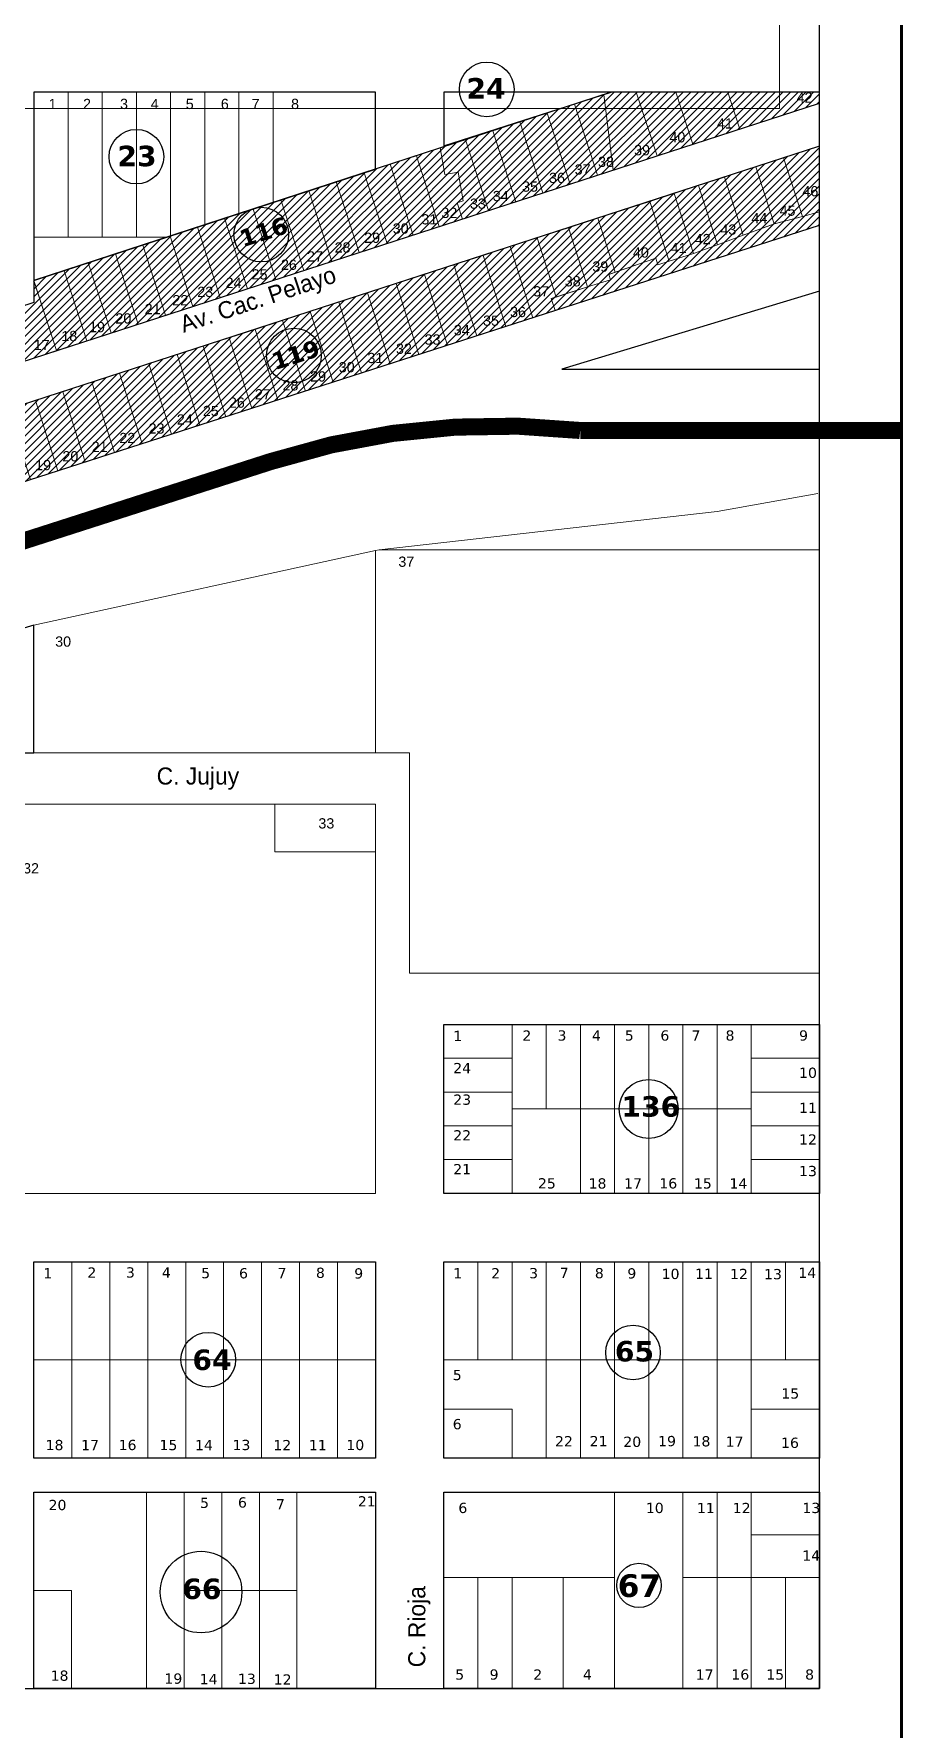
# Model space of a CAD drawing. Header units: millimetres. Extents: x 0 to 6558, y 60 to 10727.
# Drawn here: x 3950 to 4206.5, y 7413.3 to 7909.7 of the extents above; entities that cross this region are included whole.
import ezdxf

# ---------------------------------------------------------------- set-up
doc = ezdxf.new("R2010")
doc.units = ezdxf.units.MM
doc.linetypes.add('ACAD_ISO04W100', pattern=[30, 24, -3, 0, -3])
for name, color, linetype, lineweight in [('0 FERROCARRIL', 5, 'Continuous', 18), ('0 N° DE PARCELA', 255, 'Continuous', 25), ('0 SIG - PARCELAS', 252, 'Continuous', 18), ('EQUIPAMIENTOS', 10, 'Continuous', 18), ('RECUADRO', 7, 'Continuous', 18)]:
    doc.layers.add(name, color=color, linetype=linetype, lineweight=lineweight)
for name, color, linetype in [('0 NOMBRE DE CALLES', 255, 'Continuous'), ('0 N° DE MANZANA', 255, 'Continuous'), ('0 SIG - CHACRAS', 253, 'Continuous'), ('0 SIG - MANZANAS', 253, 'Continuous'), ('PLANO SIN MENSURA APROBADA VILLA SARMIENTO', 31, 'Continuous'), ('TERRENO MUNICIPAL', 10, 'Continuous')]:
    doc.layers.add(name, color=color, linetype=linetype)
doc.styles.get("Standard").update_dxf_attribs({"font": 'arial.ttf'})
doc.styles.add('STYLE1', font='arial.ttf')

msp = doc.modelspace()

# ---------------------------------------------------------------- hatches: boundary and pattern name
at = {"layer": 'TERRENO MUNICIPAL'}
h = msp.add_hatch(dxfattribs=at)
h.set_pattern_fill('ANSI31', color=256, scale=0.5)
h.set_pattern_definition([(45, (-322.4474, 5693.1154), (-1.122532, 1.122532), [])])
h.paths.add_polyline_path([(4179.956, 7892.597), (4118.999, 7892.597), (3949.956, 7837.417), (3949.956, 7831.017), (3908.86, 7817.602), (3889.26, 7817.602), (3799.956, 7788.447), (3799.956, 7766.087), (4179.956, 7889.357)])
h.paths.add_polyline_path([(4179.979, 7853.605), (4179.979, 7876.745), (3799.979, 7753.475), (3799.979, 7731.105)])

# ---------------------------------------------------------------- linework, layer by layer
at = {"layer": '0 FERROCARRIL', "color": 253, "linetype": 'ACAD_ISO04W100', "const_width": 5}
msp.add_lwpolyline([(109.624, 6684.639), (525.882, 6828.094), (942.14, 6971.549), (1174.005, 7049.313), (1449.871, 7141.835), (1869.827, 7294.051), (2014.038, 7345.499, -0.0608028), (2199.979, 7371.655), (2736.887, 7371.655, 0.0947228), (2818.9, 7395.432), (2901.999, 7425.105), (3179.979, 7514.739), (3199.979, 7521.095), (4019.364, 7784.447, -0.1059511), (4109.937, 7793.522), (4204, 7793.522)], format="xyb", dxfattribs=at)
at = {"layer": '0 N° DE MANZANA'}
for centre, radius in [((4082.561, 7893.396), 8), ((3979.979, 7873.703), 8), ((4016.557, 7850.889), 8), ((4026.102, 7815.496), 8), ((4129.979, 7594.855), 8.62), ((4129.979, 7594.855), 8.62), ((4125.377, 7523.531), 8), ((4001.025, 7521.426), 8), ((3998.917, 7453.382), 11.946), ((4127.13, 7455.344), 6.483)]:
    msp.add_circle(centre, radius, dxfattribs=at)
at = {"layer": '0 SIG - CHACRAS'}
msp.add_lwpolyline([(3199.979, 7425.105), (4179.979, 7425.105), (4179.979, 8400.105), (3199.979, 8400.105)], close=True, dxfattribs=at)
at = {"layer": '0 SIG - MANZANAS'}
for points in [[(4179.979, 7892.605), (4119.022, 7892.605), (3949.979, 7837.425), (3949.979, 7831.025), (3908.883, 7817.61), (3889.283, 7817.61), (3799.979, 7788.455), (3799.979, 7766.095), (4179.979, 7889.365)], [(4049.979, 7870.067), (4049.979, 7892.605), (3949.979, 7892.605), (3949.979, 7837.425)], [(4069.979, 7892.605), (4069.979, 7876.922), (4119.022, 7892.611)], [(4179.979, 7853.605), (4179.979, 7876.745), (3799.979, 7753.475), (3799.979, 7731.105), (4179.979, 7853.605)], [(4179.979, 7834.368), (4104.499, 7811.495), (4179.979, 7811.495)], [(4069.979, 7619.605), (4179.979, 7619.605), (4179.979, 7570.105), (4069.979, 7570.105)], [(4069.979, 7619.605), (4179.979, 7619.605), (4179.979, 7570.105), (4069.979, 7570.105)], [(3949.979, 7550.105), (4049.979, 7550.105), (4049.979, 7492.605), (3949.979, 7492.605)], [(4069.979, 7550.105), (4179.979, 7550.105), (4179.979, 7492.605), (4069.979, 7492.605)], [(3949.979, 7482.605), (4049.979, 7482.605), (4049.979, 7425.105), (3949.979, 7425.105)], [(4069.979, 7482.605), (4179.979, 7482.605), (4179.979, 7425.105), (4069.979, 7425.105)]]:
    msp.add_lwpolyline(points, close=True, dxfattribs=at)
at = {"layer": '0 SIG - PARCELAS'}
for points in [[(3678.283, 7887.788), (4168.283, 7887.788), (4168.283, 8377.788), (3678.283, 8377.788)], [(3949.979, 7892.605), (3959.979, 7892.605), (3959.979, 7850.181), (3949.979, 7850.181)], [(3959.979, 7892.605), (3969.979, 7892.605), (3969.979, 7850.181), (3959.979, 7850.181)], [(3969.979, 7892.605), (3979.979, 7892.605), (3979.979, 7850.181), (3969.979, 7850.181)], [(3979.979, 7850.181), (3989.056, 7850.181), (3989.979, 7850.482), (3989.979, 7892.605), (3979.979, 7892.605)], [(4119.022, 7892.605), (4119.022, 7892.605), (4069.979, 7892.605), (4069.979, 7876.595)], [(4108.25, 7889.088), (4100.265, 7886.482), (4107.008, 7865.694), (4114.998, 7868.285)], [(4116.811, 7891.866), (4108.25, 7889.088), (4114.998, 7868.285), (4119.564, 7869.767)], [(4126.348, 7892.605), (4119.022, 7892.605), (4116.811, 7891.866), (4119.564, 7869.767), (4132.405, 7873.932)], [(4137.912, 7892.605), (4126.348, 7892.605), (4132.405, 7873.932), (4142.869, 7877.326)], [(4153.156, 7892.605), (4137.912, 7892.605), (4142.869, 7877.326), (4156.661, 7881.801)], [(4179.979, 7889.365), (4179.979, 7892.605), (4153.156, 7892.605), (4156.661, 7881.801)], [(4092.279, 7883.875), (4084.294, 7881.269), (4091.028, 7860.51), (4099.018, 7863.102)], [(4100.265, 7886.482), (4092.279, 7883.875), (4099.018, 7863.102), (4107.008, 7865.694)], [(4076.309, 7878.661), (4068.96, 7876.263), (4070.294, 7868.497), (4074.236, 7869.174), (4075.684, 7860.748), (4073.896, 7860.171), (4075.428, 7855.449), (4083.038, 7857.918)], [(4084.294, 7881.268), (4076.309, 7878.661), (4083.038, 7857.918), (4091.028, 7860.51)], [(4061.954, 7873.976), (4054.254, 7871.463), (4060.97, 7850.759), (4068.675, 7853.258)], [(4068.96, 7876.263), (4061.954, 7873.976), (4068.675, 7853.258), (4075.428, 7855.449), (4073.896, 7860.171), (4075.684, 7860.748), (4074.236, 7869.174), (4070.294, 7868.497)], [(4169.471, 7873.336), (4161.386, 7870.713), (4166.751, 7854.053), (4174.986, 7856.228)], [(4179.979, 7876.745), (4169.471, 7873.336), (4174.986, 7856.228), (4179.979, 7857.546)], [(4046.649, 7868.98), (4038.473, 7866.312), (4045.18, 7845.637), (4053.36, 7848.29)], [(4054.254, 7871.463), (4046.649, 7868.98), (4053.36, 7848.29), (4060.97, 7850.759)], [(4161.386, 7870.713), (4152.159, 7867.72), (4157.652, 7850.681), (4166.751, 7854.053)], [(4030.488, 7863.705), (4022.312, 7861.036), (4029.01, 7840.391), (4037.19, 7843.045)], [(4038.473, 7866.312), (4030.488, 7863.705), (4037.19, 7843.045), (4045.18, 7845.637)], [(4144.549, 7865.252), (4137.415, 7862.937), (4143.089, 7845.325), (4150.135, 7847.926)], [(4152.159, 7867.72), (4144.549, 7865.252), (4150.135, 7847.926), (4157.652, 7850.681)], [(4014.137, 7858.368), (4005.819, 7855.652), (4012.506, 7835.038), (4020.829, 7837.737)], [(4022.312, 7861.036), (4014.137, 7858.368), (4020.829, 7837.737), (4029.01, 7840.391)], [(4130.281, 7860.623), (4115.062, 7855.686), (4120.169, 7839.844), (4132.049, 7843.98), (4132.644, 7842.07), (4135.932, 7843.095)], [(4137.415, 7862.937), (4130.281, 7860.623), (4135.932, 7843.095), (4143.089, 7845.325)], [(3997.834, 7853.046), (3989.848, 7850.439), (3996.526, 7829.854), (4004.516, 7832.446)], [(4005.819, 7855.652), (3997.834, 7853.046), (4004.516, 7832.446), (4012.506, 7835.038)], [(4179.979, 7857.546), (4174.986, 7856.228), (4166.756, 7854.054), (4157.652, 7850.681), (4150.135, 7847.926), (4143.089, 7845.325), (4135.932, 7843.095), (4132.644, 7842.07), (4132.049, 7843.98), (4118.28, 7839.186), (4118.764, 7837.661), (4112.099, 7835.546), (4101.42, 7832.146), (4102.555, 7828.646), (4179.979, 7853.605)], [(4115.062, 7855.686), (4106.501, 7852.909), (4112.099, 7835.546), (4118.764, 7837.661), (4118.28, 7839.186), (4120.169, 7839.844)], [(3989.848, 7850.439), (3981.863, 7847.833), (3988.536, 7827.262), (3996.526, 7829.854)], [(4097.275, 7849.916), (4089.38, 7847.355), (4096.083, 7826.56), (4102.555, 7828.646), (4101.42, 7832.146), (4102.846, 7832.609)], [(4106.501, 7852.909), (4097.275, 7849.916), (4102.853, 7832.611), (4112.099, 7835.546)], [(3973.877, 7845.226), (3965.892, 7842.619), (3972.556, 7822.078), (3980.546, 7824.67)], [(3981.863, 7847.832), (3973.877, 7845.226), (3980.546, 7824.67), (3988.536, 7827.262)], [(4081.485, 7844.794), (4072.924, 7842.017), (4079.618, 7821.252), (4088.184, 7824.013)], [(4089.38, 7847.355), (4081.485, 7844.794), (4088.184, 7824.013), (4096.083, 7826.56)], [(3958.857, 7840.323), (3949.979, 7837.425), (3956.623, 7816.909), (3965.517, 7819.794)], [(3965.892, 7842.619), (3958.857, 7840.323), (3965.517, 7819.794), (3972.556, 7822.078)], [(4064.363, 7839.24), (4055.992, 7836.524), (4062.676, 7815.79), (4071.052, 7818.49)], [(4072.924, 7842.017), (4064.363, 7839.24), (4071.052, 7818.49), (4079.618, 7821.252)], [(3949.979, 7837.391), (3949.979, 7831.025), (3941.77, 7828.345), (3946.54, 7813.639), (3956.623, 7816.909)], [(4047.622, 7833.809), (4039.251, 7831.093), (4045.925, 7810.39), (4054.301, 7813.09)], [(4055.992, 7836.524), (4047.622, 7833.809), (4054.301, 7813.09), (4062.676, 7815.79)], [(4179.979, 7834.368), (4104.499, 7811.495), (4179.979, 7811.495)], [(4030.88, 7828.378), (4022.795, 7825.755), (4029.46, 7805.082), (4037.55, 7807.69)], [(4039.251, 7831.093), (4030.88, 7828.378), (4037.55, 7807.69), (4045.925, 7810.39)], [(4022.795, 7825.755), (4014.71, 7823.132), (4021.37, 7802.474), (4029.46, 7805.082)], [(4007.1, 7820.664), (3999.491, 7818.195), (4006.141, 7797.565), (4013.755, 7800.02)], [(4014.71, 7823.132), (4007.1, 7820.664), (4013.755, 7800.02), (4021.37, 7802.474)], [(3991.881, 7815.727), (3983.606, 7813.042), (3990.247, 7792.441), (3998.527, 7795.11)], [(3999.491, 7818.195), (3991.881, 7815.727), (3998.527, 7795.11), (4006.141, 7797.565)], [(3975.045, 7810.265), (3966.959, 7807.642), (3973.591, 7787.072), (3981.681, 7789.68)], [(3983.606, 7813.042), (3975.045, 7810.265), (3981.681, 7789.68), (3990.247, 7792.441)], [(3958.399, 7804.865), (3950.409, 7802.273), (3957.03, 7781.733), (3965.025, 7784.31)], [(3966.959, 7807.642), (3958.399, 7804.865), (3965.025, 7784.31), (3973.591, 7787.072)], [(3950.409, 7802.273), (3942.323, 7799.651), (3948.94, 7779.125), (3957.03, 7781.733)], [(4049.979, 7758.425), (3949.979, 7736.475), (3949.979, 7699.105), (4049.979, 7699.105)], [(4051.089, 7758.605), (4049.979, 7758.425), (4049.979, 7699.105), (4059.979, 7699.105), (4059.979, 7634.605), (4179.979, 7634.605), (4179.979, 7758.605)], [(4020.479, 7684.105), (3939.979, 7684.105), (3939.979, 7570.105), (4049.979, 7570.105), (4049.979, 7670.105), (4020.479, 7670.105)], [(4020.479, 7684.105), (4049.979, 7684.105), (4049.979, 7670.105), (4020.479, 7670.105)], [(4069.979, 7609.705), (4089.979, 7609.705), (4089.979, 7619.605), (4069.979, 7619.605)], [(4099.979, 7594.855), (4089.979, 7594.855), (4089.979, 7619.605), (4099.979, 7619.605)], [(4109.979, 7594.855), (4099.979, 7594.855), (4099.979, 7619.605), (4109.979, 7619.605)], [(4119.979, 7594.855), (4109.979, 7594.855), (4109.979, 7619.605), (4119.979, 7619.605)], [(4129.979, 7594.855), (4119.979, 7594.855), (4119.979, 7619.605), (4129.979, 7619.605)], [(4139.979, 7594.855), (4129.979, 7594.855), (4129.979, 7619.605), (4139.979, 7619.605)], [(4149.979, 7594.855), (4139.979, 7594.855), (4139.979, 7619.605), (4149.979, 7619.605)], [(4159.979, 7594.855), (4149.979, 7594.855), (4149.979, 7619.605), (4159.979, 7619.605)], [(4159.979, 7609.705), (4179.979, 7609.705), (4179.979, 7619.605), (4159.979, 7619.605)], [(4069.979, 7599.805), (4089.979, 7599.805), (4089.979, 7609.705), (4069.979, 7609.705)], [(4159.979, 7599.805), (4179.979, 7599.805), (4179.979, 7609.705), (4159.979, 7609.705)], [(4069.979, 7589.905), (4089.979, 7589.905), (4089.979, 7599.805), (4069.979, 7599.805)], [(4159.979, 7589.905), (4179.979, 7589.905), (4179.979, 7599.805), (4159.979, 7599.805)], [(4109.979, 7570.105), (4089.979, 7570.105), (4089.979, 7594.855), (4109.979, 7594.855)], [(4119.979, 7570.105), (4109.979, 7570.105), (4109.979, 7594.855), (4119.979, 7594.855)], [(4129.979, 7570.105), (4119.979, 7570.105), (4119.979, 7594.855), (4129.979, 7594.855)], [(4139.979, 7570.105), (4129.979, 7570.105), (4129.979, 7594.855), (4139.979, 7594.855)], [(4149.979, 7570.105), (4139.979, 7570.105), (4139.979, 7594.855), (4149.979, 7594.855)], [(4159.979, 7570.105), (4149.979, 7570.105), (4149.979, 7594.855), (4159.979, 7594.855)], [(4069.979, 7580.005), (4089.979, 7580.005), (4089.979, 7589.905), (4069.979, 7589.905)], [(4159.979, 7580.005), (4179.979, 7580.005), (4179.979, 7589.905), (4159.979, 7589.905)], [(4069.979, 7570.105), (4089.979, 7570.105), (4089.979, 7580.005), (4069.979, 7580.005)], [(4159.979, 7570.105), (4179.979, 7570.105), (4179.979, 7580.005), (4159.979, 7580.005)], [(3949.979, 7550.105), (3961.09, 7550.105), (3961.09, 7521.355), (3949.979, 7521.355)], [(3961.09, 7550.105), (3972.201, 7550.105), (3972.201, 7521.355), (3961.09, 7521.355)], [(3972.201, 7550.105), (3983.312, 7550.105), (3983.312, 7521.355), (3972.201, 7521.355)], [(3983.312, 7550.105), (3994.423, 7550.105), (3994.423, 7521.355), (3983.312, 7521.355)], [(3994.423, 7521.355), (4005.534, 7521.355), (4005.534, 7550.105), (3994.423, 7550.105)], [(4005.534, 7550.105), (4016.646, 7550.105), (4016.646, 7521.355), (4005.534, 7521.355)], [(4016.646, 7521.355), (4027.757, 7521.355), (4027.757, 7550.105), (4016.646, 7550.105)], [(4027.757, 7521.355), (4038.868, 7521.355), (4038.868, 7550.105), (4027.757, 7550.105)], [(4038.868, 7550.105), (4049.979, 7550.105), (4049.979, 7521.355), (4038.868, 7521.355)], [(4169.979, 7550.105), (4179.979, 7550.105), (4179.979, 7521.355), (4169.979, 7521.355)], [(3949.979, 7521.355), (3961.09, 7521.355), (3961.09, 7492.605), (3949.979, 7492.605)], [(3961.09, 7521.355), (3972.201, 7521.355), (3972.201, 7492.605), (3961.09, 7492.605)], [(3972.201, 7521.355), (3983.312, 7521.355), (3983.312, 7492.605), (3972.201, 7492.605)], [(3983.312, 7521.355), (3994.423, 7521.355), (3994.423, 7492.605), (3983.312, 7492.605)], [(3994.423, 7492.605), (4005.534, 7492.605), (4005.534, 7521.355), (3994.423, 7521.355)], [(4005.534, 7521.355), (4016.646, 7521.355), (4016.646, 7492.605), (4005.534, 7492.605)], [(4016.646, 7492.605), (4027.757, 7492.605), (4027.757, 7521.355), (4016.646, 7521.355)], [(4027.757, 7492.605), (4038.868, 7492.605), (4038.868, 7521.355), (4027.757, 7521.355)], [(4038.868, 7521.355), (4049.979, 7521.355), (4049.979, 7492.605), (4038.868, 7492.605)], [(4159.979, 7506.975), (4179.979, 7506.975), (4179.979, 7521.355), (4159.979, 7521.355)], [(4159.979, 7492.605), (4179.979, 7492.605), (4179.979, 7506.975), (4159.979, 7506.975)], [(3982.979, 7482.605), (3993.979, 7482.605), (3993.979, 7425.105), (3982.979, 7425.105)], [(3993.979, 7482.605), (4004.979, 7482.605), (4004.979, 7453.855), (3993.979, 7453.855)], [(4004.979, 7482.605), (4015.979, 7482.605), (4015.979, 7453.855), (4004.979, 7453.855)], [(4015.979, 7482.605), (4026.979, 7482.605), (4026.979, 7453.855), (4015.979, 7453.855)], [(4026.979, 7482.605), (4049.979, 7482.605), (4049.979, 7425.105), (4026.979, 7425.105)], [(4069.979, 7482.605), (4119.979, 7482.605), (4119.979, 7457.605), (4069.979, 7457.605)], [(4119.979, 7482.605), (4139.979, 7482.605), (4139.979, 7425.105), (4119.979, 7425.105)], [(4139.979, 7482.605), (4149.979, 7482.605), (4149.979, 7457.605), (4139.979, 7457.605)], [(4149.979, 7482.605), (4159.979, 7482.605), (4159.979, 7457.605), (4149.979, 7457.605)], [(4159.979, 7482.605), (4179.979, 7482.605), (4179.979, 7470.105), (4159.979, 7470.105)], [(4159.979, 7470.105), (4179.979, 7470.105), (4179.979, 7457.605), (4159.979, 7457.605)], [(4069.979, 7457.605), (4079.979, 7457.605), (4079.979, 7425.105), (4069.979, 7425.105)], [(4079.979, 7457.605), (4089.979, 7457.605), (4089.979, 7425.105), (4079.979, 7425.105)], [(4089.979, 7457.605), (4104.979, 7457.605), (4104.979, 7425.105), (4089.979, 7425.105)], [(4104.979, 7457.605), (4119.979, 7457.605), (4119.979, 7425.105), (4104.979, 7425.105)], [(4139.979, 7457.605), (4149.979, 7457.605), (4149.979, 7425.105), (4139.979, 7425.105)], [(4149.979, 7457.605), (4159.979, 7457.605), (4159.979, 7425.105), (4149.979, 7425.105)], [(4159.979, 7457.605), (4169.979, 7457.605), (4169.979, 7425.105), (4159.979, 7425.105)], [(4169.979, 7457.605), (4179.979, 7457.605), (4179.979, 7425.105), (4169.979, 7425.105)], [(3949.979, 7453.855), (3960.979, 7453.855), (3960.979, 7425.105), (3949.979, 7425.105)], [(3993.979, 7453.855), (4004.979, 7453.855), (4004.979, 7425.105), (3993.979, 7425.105)], [(4004.979, 7453.855), (4015.979, 7453.855), (4015.979, 7425.105), (4004.979, 7425.105)], [(4015.979, 7453.855), (4026.979, 7453.855), (4026.979, 7425.105), (4015.979, 7425.105)]]:
    msp.add_lwpolyline(points, close=True, dxfattribs=at)
for points in [[(3989.979, 7850.482), (3999.979, 7853.746), (3999.979, 7892.605), (3989.979, 7892.605), (3989.979, 7850.482)], [(3999.979, 7853.746), (4009.979, 7857.01), (4009.979, 7892.605), (3999.979, 7892.605), (3999.979, 7853.746)], [(4009.979, 7857.01), (4019.979, 7860.275), (4019.979, 7892.605), (4009.979, 7892.605), (4009.979, 7857.01)], [(4019.979, 7860.275), (4049.979, 7870.067), (4049.979, 7892.605), (4019.979, 7892.605), (4019.979, 7860.275)], [(3949.979, 7850.181), (3949.979, 7837.425), (3989.056, 7850.181), (3949.979, 7850.181)], [(4179.979, 7771.155), (4179.979, 7758.605), (4051.089, 7758.605), (4150.001, 7769.763), (4179.536, 7775.086)], [(4069.979, 7550.105), (4079.979, 7550.105), (4079.979, 7521.355), (4069.979, 7521.355), (4069.979, 7550.105)], [(4079.979, 7550.105), (4089.979, 7550.105), (4089.979, 7521.355), (4079.979, 7521.355), (4079.979, 7550.105)], [(4089.979, 7550.105), (4099.979, 7550.105), (4099.979, 7521.355), (4089.979, 7521.355), (4089.979, 7550.105)], [(4099.979, 7550.105), (4109.979, 7550.105), (4109.979, 7521.355), (4099.979, 7521.355), (4099.979, 7550.105)], [(4109.979, 7550.105), (4119.979, 7550.105), (4119.979, 7521.355), (4109.979, 7521.355), (4109.979, 7550.105)], [(4119.979, 7550.105), (4129.979, 7550.105), (4129.979, 7521.355), (4119.979, 7521.355), (4119.979, 7550.105)], [(4129.979, 7550.105), (4139.979, 7550.105), (4139.979, 7521.355), (4129.979, 7521.355), (4129.979, 7550.105)], [(4139.979, 7550.105), (4149.979, 7550.105), (4149.979, 7521.355), (4139.979, 7521.355), (4139.979, 7550.105)], [(4149.979, 7550.105), (4159.979, 7550.105), (4159.979, 7521.355), (4149.979, 7521.355), (4149.979, 7550.105)], [(4159.979, 7550.105), (4169.979, 7550.105), (4169.979, 7521.355), (4159.979, 7521.355), (4159.979, 7550.105)], [(4089.979, 7492.605), (4099.979, 7492.605), (4099.979, 7521.355), (4069.979, 7521.355), (4069.979, 7506.975), (4089.979, 7506.975), (4089.979, 7492.605)], [(4099.979, 7521.355), (4109.979, 7521.355), (4109.979, 7492.605), (4099.979, 7492.605), (4099.979, 7521.355)], [(4109.979, 7521.355), (4119.979, 7521.355), (4119.979, 7492.605), (4109.979, 7492.605), (4109.979, 7521.355)], [(4119.979, 7521.355), (4129.979, 7521.355), (4129.979, 7492.605), (4119.979, 7492.605), (4119.979, 7521.355)], [(4129.979, 7521.355), (4139.979, 7521.355), (4139.979, 7492.605), (4129.979, 7492.605), (4129.979, 7521.355)], [(4139.979, 7521.355), (4149.979, 7521.355), (4149.979, 7492.605), (4139.979, 7492.605), (4139.979, 7521.355)], [(4149.979, 7521.355), (4159.979, 7521.355), (4159.979, 7492.605), (4149.979, 7492.605), (4149.979, 7521.355)], [(4069.979, 7492.605), (4089.979, 7492.605), (4089.979, 7506.975), (4069.979, 7506.975), (4069.979, 7492.605)], [(3949.979, 7453.855), (3960.979, 7453.855), (3960.979, 7425.105), (3982.979, 7425.105), (3982.979, 7482.605), (3949.979, 7482.605), (3949.979, 7453.855)]]:
    msp.add_lwpolyline(points, dxfattribs=at)
at = {"layer": 'EQUIPAMIENTOS'}
for p, q in [((3949.979, 7736.475), (3925.479, 7729.165)), ((3949.979, 7699.105), (3949.979, 7736.475))]:
    msp.add_line(p, q, dxfattribs=at)
at = {"layer": 'PLANO SIN MENSURA APROBADA VILLA SARMIENTO'}
msp.add_lwpolyline([(3949.979, 7699.105), (3949.979, 7736.475), (3925.479, 7729.165), (3925.479, 7719.105), (3935.479, 7719.105), (3935.479, 7699.105)], close=True, dxfattribs=at)
at = {"layer": 'RECUADRO', "color": 7, "lineweight": 60}
msp.add_lwpolyline([(0, 308.868), (4204, 308.868), (4204, 10726.868), (0, 10726.868)], close=True, dxfattribs=at)
at = {"layer": 'TERRENO MUNICIPAL'}
for points in [[(4179.956, 7892.597), (4118.999, 7892.597), (3949.956, 7837.417), (3949.956, 7831.017), (3908.86, 7817.602), (3889.26, 7817.602), (3799.956, 7788.447), (3799.956, 7766.087), (4179.956, 7889.357)], [(4179.979, 7853.605), (4179.979, 7876.745), (3799.979, 7753.475), (3799.979, 7731.105), (4179.979, 7853.605)]]:
    msp.add_lwpolyline(points, close=True, dxfattribs=at)

# ---------------------------------------------------------------- texts
at = {"layer": '0 NOMBRE DE CALLES', "linetype": 'Continuous', "char_height": 5, "width": 783.33333, "attachment_point": 4}
for s, insert, rotation in [('\\pt10;{\\fBankGothic Lt BT|b0|i0|c0|p34;Av. Cac. Pelayo}', (3993.211, 7823.766), 18.31821), ('\\pt10;{\\fBankGothic Lt BT|b0|i0|c0|p34;C. Rioja}', (4062.823, 7431.342), 90)]:
    msp.add_mtext(s, dxfattribs=dict(at, insert=insert, rotation=rotation))
at = {"layer": '0 NOMBRE DE CALLES', "linetype": 'Continuous', "insert": (3985.914, 7691.592), "char_height": 5, "width": 783.33333, "attachment_point": 4}
msp.add_mtext('\\pt10;{\\fBankGothic Lt BT|b0|i0|c0|p34;C. Jujuy}', dxfattribs=at)
at = {"layer": '0 N° DE MANZANA', "attachment_point": 4}
for s, insert, char_height, width in [('{\\fVerdana|b1|i0|c0|p34;24}', (4076.62, 7893.723), 6, 338.88889), ('{\\fVerdana|b1|i0|c0|p34;23}', (3974.425, 7873.847), 6, 338.88889), ('{\\fVerdana|b1|i0|c0|p34;136}', (4122.008, 7595.537), 6, 18.45302), ('{\\fVerdana|b1|i0|c0|p34;136}', (4122.008, 7595.537), 6, 18.45302), ('{\\fVerdana|b1|i0|c0|p34;65}', (4120.069, 7523.853), 6, 338.88889), ('{\\fVerdana|b1|i0|c0|p34;64}', (3996.377, 7521.355), 6, 338.88889), ('{\\fVerdana|b1|i0|c0|p34;\\C7;66}', (3993.433, 7454.278), 6, 338.88889), ('{\\fVerdana|b1|i0|c0|p34;\\C7;67}', (4120.903, 7455.198), 6.65, 225.36111)]:
    msp.add_mtext(s, dxfattribs=dict(at, insert=insert, char_height=char_height, width=width))
at = {"layer": '0 N° DE MANZANA', "char_height": 5, "width": 338.88889, "attachment_point": 4, "rotation": 17.71927}
for s, insert in [('{\\fVerdana|b1|i0|c0|p34;116}', (4010.419, 7849.496)), ('{\\fVerdana|b1|i0|c0|p34;119}', (4019.811, 7813.499))]:
    msp.add_mtext(s, dxfattribs=dict(at, insert=insert))
at = {"layer": '0 N° DE PARCELA', "char_height": 3, "attachment_point": 4, "style": 'STYLE1'}
for s, insert in [('1', (3954.286, 7889.13)), ('2', (3964.366, 7889.13)), ('3', (3975.195, 7889.13)), ('4', (3984.163, 7889.13)), ('5', (3994.436, 7889.13)), ('6', (4004.709, 7889.13)), ('7', (4013.72, 7889.13)), ('8', (4025.269, 7889.13)), ('42', (4173.278, 7891.012)), ('41', (4149.96, 7883.448)), ('40', (4136.045, 7879.369)), ('38', (4115.146, 7872.154)), ('39', (4125.705, 7875.579)), ('36', (4100.793, 7867.465)), ('37', (4108.291, 7869.93)), ('34', (4084.327, 7862.157)), ('35', (4092.893, 7864.918)), ('46', (4174.972, 7863.567)), ('32', (4069.274, 7857.222)), ('33', (4077.65, 7859.922)), ('45', (4168.286, 7857.875)), ('30', (4055.035, 7852.637)), ('31', (4063.411, 7855.337)), ('43', (4150.951, 7852.328)), ('44', (4160.05, 7855.7)), ('28', (4038.013, 7847.101)), ('29', (4046.66, 7849.937)), ('41', (4136.388, 7846.972)), ('42', (4143.434, 7849.573)), ('26', (4022.309, 7842.038)), ('27', (4029.923, 7844.493)), ('40', (4125.349, 7845.627)), ('24', (4006.096, 7836.762)), ('25', (4013.71, 7839.216)), ('38', (4105.398, 7837.193)), ('39', (4113.468, 7841.491)), ('22', (3990.501, 7831.686)), ('23', (3997.815, 7834.093)), ('37', (4096.146, 7834.256)), ('21', (3982.411, 7829.078)), ('36', (4089.383, 7828.206)), ('19', (3966.102, 7823.772)), ('20', (3973.845, 7826.317)), ('34', (4072.917, 7822.898)), ('35', (4081.483, 7825.66)), ('17', (3949.922, 7818.556)), ('18', (3958.012, 7821.164)), ('32', (4055.976, 7817.437)), ('33', (4064.351, 7820.137)), ('30', (4039.224, 7812.037)), ('31', (4047.6, 7814.737)), ('29', (4030.849, 7809.337)), ('27', (4014.669, 7804.121)), ('28', (4022.759, 7806.729)), ('25', (3999.441, 7799.212)), ('26', (4007.055, 7801.667)), ('23', (3983.546, 7794.088)), ('24', (3991.826, 7796.757)), ('21', (3966.89, 7788.719)), ('22', (3974.98, 7791.327)), ('19', (3950.329, 7783.38)), ('20', (3958.324, 7785.957)), ('37', (4056.675, 7755.08)), ('30', (3956.204, 7731.694)), ('33', (4033.26, 7678.459)), ('32', (3946.807, 7665.296)), ('\\pt6;{\\fVerdana|b0|i0|c0|p34;1}', (4072.737, 7616.24)), ('\\pt6;{\\fVerdana|b0|i0|c0|p34;2}', (4092.998, 7616.338)), ('\\pt6;{\\fVerdana|b0|i0|c0|p34;3}', (4103.264, 7616.338)), ('\\pt6;{\\fVerdana|b0|i0|c0|p34;4}', (4113.363, 7616.338)), ('\\pt6;{\\fVerdana|b0|i0|c0|p34;5}', (4122.967, 7616.338)), ('\\pt6;{\\fVerdana|b0|i0|c0|p34;6}', (4133.398, 7616.338)), ('\\pt6;{\\fVerdana|b0|i0|c0|p34;7}', (4142.504, 7616.338)), ('\\pt6;{\\fVerdana|b0|i0|c0|p34;8}', (4152.47, 7616.338)), ('\\pt6;{\\fVerdana|b0|i0|c0|p34;9}', (4173.994, 7616.338)), ('\\pt6;{\\fVerdana|b0|i0|c0|p34;24}', (4072.737, 7606.813)), ('\\pt6;{\\fVerdana|b0|i0|c0|p34;10}', (4173.994, 7605.423)), ('\\pt6;{\\fVerdana|b0|i0|c0|p34;23}', (4072.737, 7597.552)), ('\\pt6;{\\fVerdana|b0|i0|c0|p34;11}', (4173.994, 7595.169)), ('\\pt6;{\\fVerdana|b0|i0|c0|p34;22}', (4072.737, 7587.132)), ('\\pt6;{\\fVerdana|b0|i0|c0|p34;12}', (4173.994, 7585.907)), ('\\pt6;{\\fVerdana|b0|i0|c0|p34;21}', (4072.737, 7577.209)), ('\\pt6;{\\fVerdana|b0|i0|c0|p34;13}', (4173.994, 7576.646)), ('\\pt6;{\\fVerdana|b0|i0|c0|p34;25}', (4097.544, 7573.04)), ('\\pt6;{\\fVerdana|b0|i0|c0|p34;18}', (4112.369, 7573.02)), ('\\pt6;{\\fVerdana|b0|i0|c0|p34;17}', (4122.77, 7573.04)), ('\\pt6;{\\fVerdana|b0|i0|c0|p34;16}', (4133.087, 7573.04)), ('\\pt6;{\\fVerdana|b0|i0|c0|p34;15}', (4143.218, 7573.02)), ('\\pt6;{\\fVerdana|b0|i0|c0|p34;14}', (4153.62, 7573.04)), ('\\pt6;{\\fVerdana|b0|i0|c0|p34;1}', (3952.737, 7546.74)), ('\\pt6;{\\fVerdana|b0|i0|c0|p34;2}', (3965.641, 7546.946)), ('\\pt6;{\\fVerdana|b0|i0|c0|p34;3}', (3976.907, 7546.946)), ('\\pt6;{\\fVerdana|b0|i0|c0|p34;4}', (3987.433, 7546.95)), ('\\pt6;{\\fVerdana|b0|i0|c0|p34;5}', (3998.948, 7546.76)), ('\\pt6;{\\fVerdana|b0|i0|c0|p34;6}', (4010.03, 7546.712)), ('\\pt6;{\\fVerdana|b0|i0|c0|p34;7}', (4021.318, 7546.789)), ('\\pt6;{\\fVerdana|b0|i0|c0|p34;8}', (4032.546, 7546.852)), ('\\pt6;{\\fVerdana|b0|i0|c0|p34;9}', (4043.759, 7546.669)), ('\\pt6;{\\fVerdana|b0|i0|c0|p34;1}', (4072.737, 7546.74)), ('\\pt6;{\\fVerdana|b0|i0|c0|p34;2}', (4083.848, 7546.74)), ('\\pt6;{\\fVerdana|b0|i0|c0|p34;3}', (4094.96, 7546.74)), ('\\pt6;{\\fVerdana|b0|i0|c0|p34;7}', (4103.932, 7546.838)), ('\\pt6;{\\fVerdana|b0|i0|c0|p34;8}', (4114.203, 7546.745)), ('\\pt6;{\\fVerdana|b0|i0|c0|p34;9}', (4123.718, 7546.673)), ('\\pt6;{\\fVerdana|b0|i0|c0|p34;10}', (4133.753, 7546.528)), ('\\pt6;{\\fVerdana|b0|i0|c0|p34;11}', (4143.557, 7546.6)), ('\\pt6;{\\fVerdana|b0|i0|c0|p34;12}', (4153.801, 7546.527)), ('\\pt6;{\\fVerdana|b0|i0|c0|p34;13}', (4163.749, 7546.455)), ('\\pt6;{\\fVerdana|b0|i0|c0|p34;14}', (4173.769, 7546.887)), ('\\pt6;{\\fVerdana|b0|i0|c0|p34;5}', (4072.599, 7516.909)), ('\\pt6;{\\fVerdana|b0|i0|c0|p34;15}', (4168.803, 7511.51)), ('\\pt6;{\\fVerdana|b0|i0|c0|p34;6}', (4072.599, 7502.529)), ('\\pt6;{\\fVerdana|b0|i0|c0|p34;18}', (3953.406, 7496.409)), ('\\pt6;{\\fVerdana|b0|i0|c0|p34;17}', (3963.808, 7496.428)), ('\\pt6;{\\fVerdana|b0|i0|c0|p34;16}', (3974.787, 7496.428)), ('\\pt6;{\\fVerdana|b0|i0|c0|p34;15}', (3986.739, 7496.409)), ('\\pt6;{\\fVerdana|b0|i0|c0|p34;14}', (3997.141, 7496.428)), ('\\pt6;{\\fVerdana|b0|i0|c0|p34;13}', (4008.12, 7496.428)), ('\\pt6;{\\fVerdana|b0|i0|c0|p34;12}', (4020.073, 7496.409)), ('\\pt6;{\\fVerdana|b0|i0|c0|p34;11}', (4030.474, 7496.428)), ('\\pt6;{\\fVerdana|b0|i0|c0|p34;10}', (4041.453, 7496.428)), ('\\pt6;{\\fVerdana|b0|i0|c0|p34;22}', (4102.541, 7497.545)), ('\\pt6;{\\fVerdana|b0|i0|c0|p34;21}', (4112.676, 7497.577)), ('\\pt6;{\\fVerdana|b0|i0|c0|p34;20}', (4122.532, 7497.358)), ('\\pt6;{\\fVerdana|b0|i0|c0|p34;19}', (4132.722, 7497.572)), ('\\pt6;{\\fVerdana|b0|i0|c0|p34;18}', (4142.801, 7497.501)), ('\\pt6;{\\fVerdana|b0|i0|c0|p34;17}', (4152.515, 7497.429)), ('\\pt6;{\\fVerdana|b0|i0|c0|p34;16}', (4168.723, 7497.068)), ('\\pt9;{\\fVerdana|b0|i0|c0|p34;5}', (3998.609, 7479.49)), ('\\pt9;{\\fVerdana|b0|i0|c0|p34;6}', (4009.716, 7479.597)), ('\\pt9;{\\fVerdana|b0|i0|c0|p34;21}', (4044.811, 7479.945)), ('\\pt9;{\\fVerdana|b0|i0|c0|p34;20}', (3954.267, 7478.849)), ('\\pt9;{\\fVerdana|b0|i0|c0|p34;7}', (4020.851, 7479.116)), ('\\pt6;{\\fVerdana|b0|i0|c0|p34;6}', (4074.254, 7477.997)), ('\\pt6;{\\fVerdana|b0|i0|c0|p34;10}', (4129.134, 7477.997)), ('\\pt6;{\\fVerdana|b0|i0|c0|p34;11}', (4144.075, 7477.997)), ('\\pt6;{\\fVerdana|b0|i0|c0|p34;12}', (4154.583, 7477.997)), ('\\pt6;{\\fVerdana|b0|i0|c0|p34;13}', (4174.985, 7477.997)), ('\\pt6;{\\fVerdana|b0|i0|c0|p34;14}', (4174.923, 7464.058)), ('\\pt9;{\\fVerdana|b0|i0|c0|p34;18}', (3954.873, 7428.87)), ('\\pt9;{\\fVerdana|b0|i0|c0|p34;19}', (3988.183, 7428.022)), ('\\pt9;{\\fVerdana|b0|i0|c0|p34;14}', (3998.507, 7427.898)), ('\\pt9;{\\fVerdana|b0|i0|c0|p34;13}', (4009.717, 7427.957)), ('\\pt9;{\\fVerdana|b0|i0|c0|p34;12}', (4020.168, 7427.782)), ('\\pt6;{\\fVerdana|b0|i0|c0|p34;5}', (4073.332, 7429.213)), ('\\pt6;{\\fVerdana|b0|i0|c0|p34;9}', (4083.392, 7429.213)), ('\\pt6;{\\fVerdana|b0|i0|c0|p34;2}', (4096.176, 7429.213)), ('\\pt6;{\\fVerdana|b0|i0|c0|p34;4}', (4110.707, 7429.213)), ('\\pt6;{\\fVerdana|b0|i0|c0|p34;17}', (4143.735, 7429.213)), ('\\pt6;{\\fVerdana|b0|i0|c0|p34;16}', (4154.173, 7429.213)), ('\\pt6;{\\fVerdana|b0|i0|c0|p34;15}', (4164.391, 7429.213)), ('\\pt6;{\\fVerdana|b0|i0|c0|p34;8}', (4175.763, 7429.213))]:
    msp.add_mtext(s, dxfattribs=dict(at, insert=insert))

doc.saveas('drawing.dxf')
